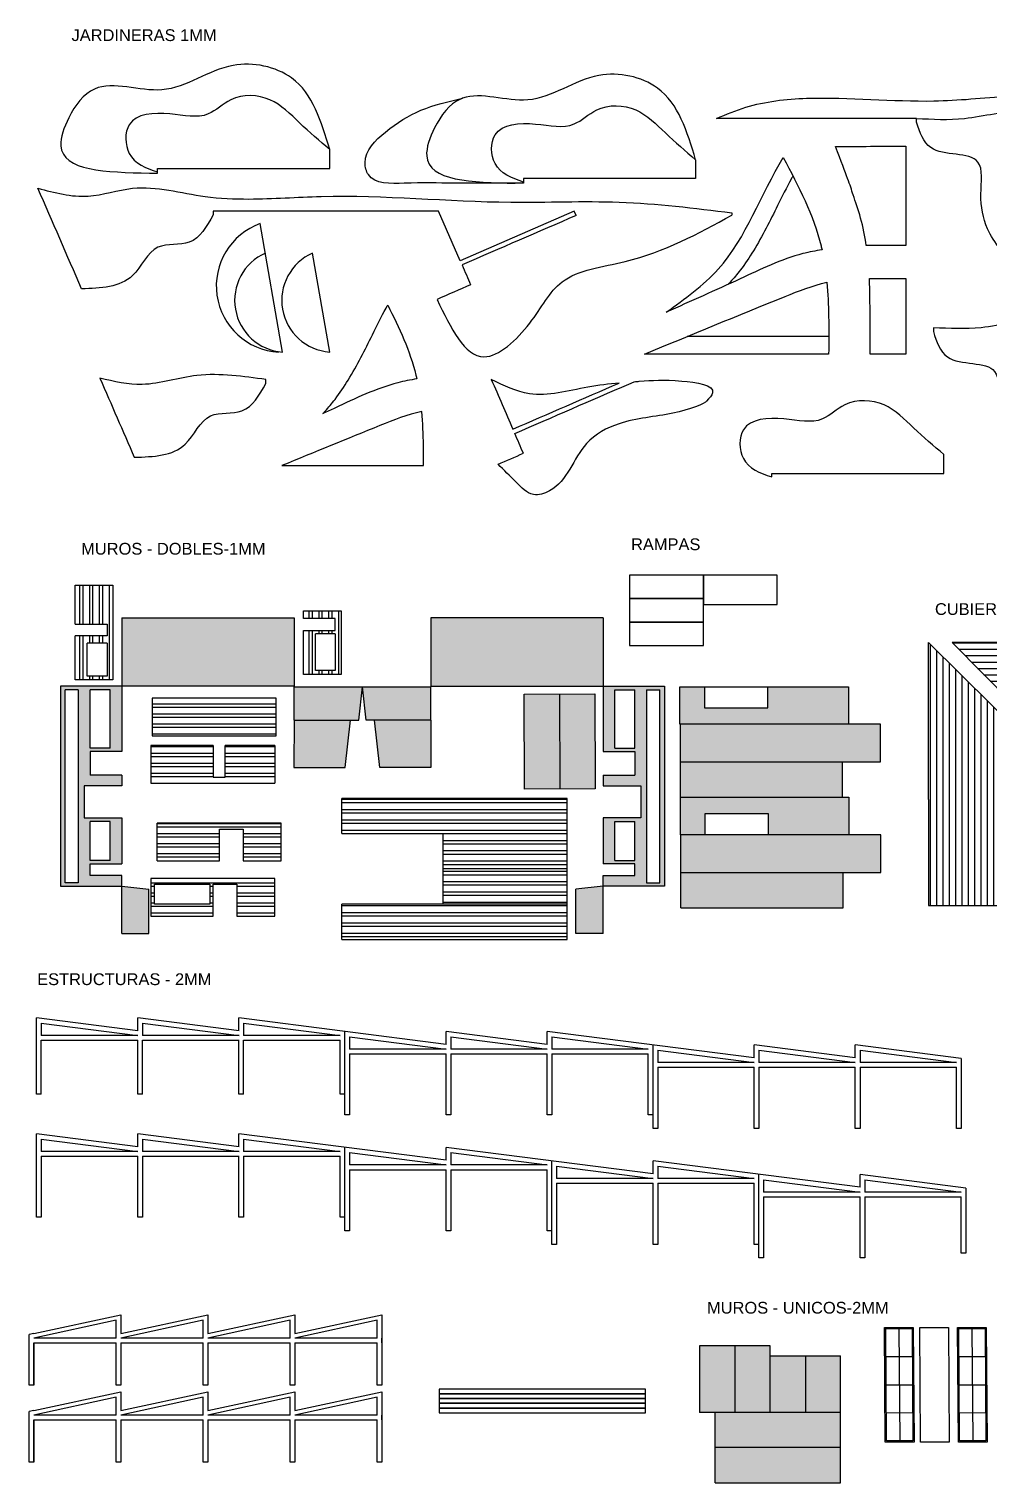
# Model space of a CAD drawing. Header units: metres. Extents: x -48 to 2360, y -1392 to 453.
# Drawn here: x 2187.6 to 2269.3, y -887.7 to -764 of the extents above; entities that cross this region are included whole.
import ezdxf

# ---------------------------------------------------------------- set-up
doc = ezdxf.new("R2010")
doc.units = ezdxf.units.M
doc.layers.get('0').update_dxf_attribs({"color": 200})
doc.layers.add('CORTE_LASER', color=151, linetype='Continuous')
doc.layers.add('TRAZO_LASER', color=91, linetype='Continuous')
doc.styles.add('TITULOS', font='helvc-ms.shx', dxfattribs={"height": 0.26})

msp = doc.modelspace()

# ---------------------------------------------------------------- hatches: boundary and pattern name
at = {"layer": 'TRAZO_LASER', "ltscale": 7, "transparency": 33554559}
h = msp.add_hatch(dxfattribs=at)
h.set_pattern_fill('ANSI32', color=256, scale=0.089, angle=45)
h.set_pattern_definition([(90, (3.09974, 38.1475), (-0.847725, 0), []), (90, (3.3823, 38.4301), (-0.847725, 0), [])])
h.paths.add_polyline_path([(2210.96, -818.93), (2214.16, -818.93), (2214.16, -813.52), (2210.96, -813.52), (2210.96, -814.18), (2213.66, -814.18), (2213.66, -815.18), (2210.96, -815.18)])
h.paths.add_polyline_path([(2211.96, -815.48), (2213.66, -815.48), (2213.66, -818.6), (2211.96, -818.6)], flags=16)
h.paths.add_polyline_path([(2191.55, -811.35), (2191.55, -814.65), (2194.25, -814.65), (2194.25, -815.65), (2191.55, -815.65), (2191.55, -819.4), (2194.75, -819.4), (2194.75, -811.35)])
h.paths.add_polyline_path([(2192.55, -816.28), (2194.25, -816.28), (2194.25, -819.07), (2192.55, -819.07)], flags=16)
h = msp.add_hatch(dxfattribs=at)
h.set_pattern_fill('GRAVEL', color=256, scale=0.046, angle=45)
h.set_pattern_definition([(273.0127875, (-0.64025, 1.77699), (0.8261835622, -14.0451205734), [0.15719186, -15.5620225]), (229.969741, (-0.63199, 1.620013), (9.0880191435, 10.7403863639), [0.26974617, -26.7048625]), (177.510447, (-0.80549, 1.41347), (17.3498548262, -0.8261835565), [0.1902015, -18.8299725]), (312.273689, (-0.921156, 0.88471), (-15.6974876978, 17.3498548275), [0.2456421, -24.3185612]), (337.8336542, (-0.75592, 0.70295), (-14.0451205736, 5.7832849415), [0.2408715, -23.84631156]), (42.273689, (-0.53285, 0.61207), (-17.3498548275, -15.6974876978), [0.2456421, -24.3185612]), (82.6942405, (-0.35109, 0.777305), (-2.4785506883, -19.0022219523), [0.3248491, -32.16003304]), (117.2553284, (-0.30978, 1.099517), (-12.392753445, 23.9593233321), [0.306691, -30.36241804]), (166.4295656, (-0.45023, 1.37216), (-17.3498548263, 4.1309178142), [0.246474, -24.400951]), (220.2363583, (-0.68982, 1.42999), (9.914202759, 8.26183563), [0.2813881, -13.788011]), (267.3974378, (-0.904632, 1.24823), (-0.8261835625, -19.0022219522), [0.36389584, -36.02571536]), (183.814075, (-0.09497, 1.69437), (-10.740386321, -0.8261835624), [0.1242021, -12.2960603]), (216.4692344, (-0.2189, 1.68611), (12.3927534455, 9.0880191967), [0.2362937, -23.39313394]), (270, (-0.4089, 1.54566), (0.82618356, -0.82618356), [0.1652363, -1.48713083]), (248.1985905, (-0.5659, 1.58697), (2.47855069, 5.783284942), [0.088983, -8.8092863]), (336.80141, (-0.59894, 1.50435), (-3.304734253, 1.652367126), [0.1258402, -6.1661864]), (75.963757, (-0.48328, 1.45478), (0.826183563, 4.130917816), [0.20438704, -6.60849715]), (206.565051, (-0.4337, 1.65306), (2.47855069, 0.826183563), [0.1477921, -3.54701313]), (61.3895403, (-1.07813, 1.02516), (5.783284942, 10.7403863208), [0.2070405, -20.49706027]), (115.346176, (-0.97899, 1.20692), (5.7832849416, -12.3927534473), [0.1736955, -17.1958192]), (338.1985905, (-0.59894, 1.8183), (-5.783284942, 2.47855069), [0.17796485, -8.72030445]), (28.6104597, (-0.43371, 1.7522), (-10.7403863204, -5.7832849427), [0.2070405, -20.49706027]), (24.443955, (-0.5659, 0.51293), (-5.783284942, -2.4785506894), [0.1996562, -9.7831578]), (339.7751406, (-0.38414, 0.595545), (-13.218937013, 4.9571013717), [0.1672892, -16.56165296]), (111.8014095, (0.2355, 1.00037), (-2.47855069, 5.783284942), [0.17796485, -8.72030445]), (62.3540246, (0.169406, 1.16561), (-7.4356520673, -14.0451205738), [0.19586006, -19.39009295]), (114.443955, (-0.16933, 0.59555), (2.478550689, -5.783284942), [0.0998281, -9.8829859]), (146.309932, (0.18593, 0.9508), (-4.130917816, 2.47855069), [0.0595767, -5.8981177]), (210.963757, (0.13636, 0.98385), (3.304734253, 1.652367126), [0.2408715, -4.5765651]), (231.009006, (-0.07019, 0.859924), (7.4356520678, 9.0880191949), [0.2232228, -22.09902784]), (348.690068, (-0.40892, 1.38042), (-2.47855069, 0.826183563), [0.168509, -4.0442171]), (38.1572266, (-0.243686, 1.34737), (15.697487699, 12.3927534479), [0.2941961, -29.12536417]), (105.945396, (-0.01235, 1.52913), (2.4785506893, -9.0880191946), [0.1202938, -11.90912047]), (135, (-0.0454, 1.6448), (-1.6523671, 0), [0.070104, -1.098296]), (165.256437, (-0.1115, 0.868186), (9.0880191943, -2.47855069), [0.1623188, -16.06961276]), (93.0127875, (-0.26847, 0.909495), (-0.826183562, 14.0451205734), [0.3143837, -15.4048306]), (45, (-0.285, 1.2234), (0, 1.6523671), [0.303784, -0.864616]), (10.3048465, (-0.07019, 1.43825), (14.045120572, 2.478550697), [0.1847404, -18.2892857]), (299.054604, (0.11157, 1.4713), (2.47855069, -4.130917816), [0.1701214, -8.335959]), (252.6459754, (0.19419, 1.322587), (-7.4356520699, -23.9593233305), [0.27698675, -27.42173363]), (220.4260787, (0.111573, 1.05821), (-11.5665698839, -9.9142027577), [0.29303355, -29.01028937])])
h.paths.add_polyline_path([(2210.15, -814.12), (2195.51, -814.12), (2195.51, -819.94), (2210.15, -819.94)])
h.paths.add_polyline_path([(2236.42, -814.12), (2221.79, -814.12), (2221.79, -819.94), (2236.42, -819.94)])
h.paths.add_polyline_path([(2221.79, -819.97), (2215.97, -819.97), (2216.28, -822.83), (2221.79, -822.83)])
h.paths.add_polyline_path([(2221.79, -822.83), (2217, -822.83), (2217.45, -826.83), (2221.79, -826.83)])
h.paths.add_polyline_path([(2215.97, -819.97), (2210.15, -819.97), (2210.15, -822.83), (2214.94, -822.83), (2215.65, -822.83)])
h.paths.add_polyline_path([(2214.94, -822.83), (2210.15, -822.83), (2210.14, -826.83), (2214.49, -826.83)])
h.paths.add_polyline_path([(2241.65, -819.94), (2236.42, -819.94), (2236.42, -825.49), (2239.12, -825.49), (2239.12, -827.49), (2236.42, -827.49), (2236.42, -828.39), (2239.62, -828.39), (2239.62, -831.13), (2236.42, -831.13), (2236.42, -835.04), (2239.12, -835.04), (2239.12, -836.04), (2236.42, -836.04), (2236.42, -836.94), (2241.65, -836.94)])
h.paths.add_polyline_path([(2240.12, -820.24), (2241.25, -820.24), (2241.25, -836.64), (2240.12, -836.64), (2240.12, -828.39)], flags=16)
h.paths.add_polyline_path([(2239.12, -825.19), (2237.42, -825.19), (2237.42, -820.24), (2239.12, -820.24)], flags=16)
h.paths.add_polyline_path([(2239.12, -831.43), (2239.12, -834.74), (2237.42, -834.74), (2237.42, -831.43)], flags=16)
h.paths.add_polyline_path([(2236.42, -836.94), (2234.12, -837.2), (2234.12, -840.95), (2236.42, -840.95)])
h.paths.add_polyline_path([(2195.51, -827.49), (2192.81, -827.49), (2192.81, -825.49), (2195.51, -825.49), (2195.51, -819.94), (2190.29, -819.94), (2190.29, -836.94), (2195.51, -836.94), (2195.51, -836.04), (2192.81, -836.04), (2192.81, -835.04), (2195.51, -835.04), (2195.51, -831.13), (2192.31, -831.13), (2192.31, -828.39), (2195.51, -828.39)])
h.paths.add_polyline_path([(2191.81, -828.39), (2191.81, -836.64), (2190.69, -836.64), (2190.69, -820.24), (2191.81, -820.24)], flags=16)
h.paths.add_polyline_path([(2192.81, -825.19), (2192.81, -820.24), (2194.51, -820.24), (2194.51, -825.19)], flags=16)
h.paths.add_polyline_path([(2192.81, -831.43), (2194.51, -831.43), (2194.51, -834.74), (2192.81, -834.74)], flags=16)
h.paths.add_polyline_path([(2197.81, -837.2), (2195.51, -836.94), (2195.51, -840.95), (2197.81, -840.95)])
h = msp.add_hatch(dxfattribs=at)
h.set_pattern_fill('ANSI31', color=256, scale=0.17, angle=45)
h.set_pattern_definition([(90, (0, 17.1205), (-0.53975, 0), [])])
h.paths.add_polyline_path([(2264.09, -829.57), (2264.09, -838.57), (2277.57, -838.57), (2277.57, -829.57), (2264.09, -816.21)])
h = msp.add_hatch(dxfattribs=at)
h.set_pattern_fill('ANSI31', color=256, scale=0.17, angle=135)
h.set_pattern_definition([(180, (0, 17.1205), (-6e-17, -0.53975), [])])
h.paths.add_polyline_path([(2279.39, -829.65), (2287.39, -829.65), (2287.39, -816.21), (2279.39, -816.21), (2266.09, -816.21)])
h = msp.add_hatch(dxfattribs=at)
h.set_pattern_fill('ANSI32', color=256, scale=0.089, angle=135)
h.set_pattern_definition([(180, (6.0685, 25.1526), (-1e-16, -0.847725), []), (180, (5.78594, 25.4352), (-1e-16, -0.847725), [])])
h.paths.add_polyline_path([(2208.63, -824.15), (2208.63, -820.95), (2198.08, -820.95), (2198.08, -824.15)])
h.paths.add_polyline_path([(2198.51, -831.58), (2198.51, -834.78), (2203.81, -834.78), (2203.81, -832.08), (2205.81, -832.08), (2205.81, -834.78), (2209.06, -834.78), (2209.06, -833.45), (2209.06, -831.58)])
h = msp.add_hatch(dxfattribs=at)
h.set_pattern_fill('GRAVEL', color=256, scale=0.056)
h.paths.add_polyline_path([(2257.29, -819.97), (2250.42, -819.97), (2250.42, -821.77), (2245.06, -821.77), (2245.06, -819.97), (2242.96, -819.97), (2242.96, -823.17), (2257.29, -823.17)])
h.paths.add_polyline_path([(2260, -823.17), (2243, -823.17), (2243, -826.37), (2260, -826.37)])
h.paths.add_polyline_path([(2256.79, -826.37), (2243, -826.37), (2243, -829.37), (2256.79, -829.37)])
h.paths.add_polyline_path([(2257.33, -829.37), (2243, -829.37), (2243, -832.57), (2245.1, -832.57), (2245.1, -830.77), (2250.46, -830.77), (2250.46, -832.57), (2257.33, -832.57)])
h.paths.add_polyline_path([(2260.04, -832.57), (2243.04, -832.57), (2243.04, -835.77), (2260.04, -835.77)])
h.paths.add_polyline_path([(2256.83, -835.77), (2243.04, -835.77), (2243.04, -838.77), (2256.83, -838.77)])
h.paths.add_polyline_path([(2235.72, -820.57), (2232.72, -820.58), (2232.75, -828.68), (2235.75, -828.66)])
h.paths.add_polyline_path([(2232.72, -820.58), (2229.72, -820.6), (2229.75, -828.69), (2232.75, -828.68)])
h = msp.add_hatch(dxfattribs=at)
h.set_pattern_fill('ANSI32', color=256, scale=0.089, angle=135)
h.set_pattern_definition([(180, (-12.9358, 22.6547), (-1e-16, -0.847725), []), (180, (-13.2183, 22.93726), (-1e-16, -0.847725), [])])
h.paths.add_polyline_path([(2208.53, -828.18), (2208.53, -824.98), (2204.28, -824.98), (2204.28, -827.68), (2203.28, -827.68), (2203.28, -824.98), (2197.98, -824.98), (2197.98, -828.18)])
h.paths.add_polyline_path([(2197.98, -836.28), (2197.98, -839.48), (2203.28, -839.48), (2203.28, -836.78), (2205.28, -836.78), (2205.28, -839.48), (2208.53, -839.48), (2208.53, -836.28)])
h.paths.add_polyline_path([(2202.98, -838.48), (2198.28, -838.48), (2198.28, -836.78), (2202.98, -836.78)], flags=16)
h = msp.add_hatch(dxfattribs=at)
h.set_pattern_fill('ANSI32', color=256, scale=0.092, angle=135)
h.set_pattern_definition([(180, (-24.1462, -13.9918), (-1e-16, -0.8763), []), (180, (-24.4383, -13.6997), (-1e-16, -0.8763), [])])
h.paths.add_polyline_path([(2233.37, -829.47), (2214.2, -829.47), (2214.2, -832.47), (2233.37, -832.47)])
h.paths.add_polyline_path([(2233.37, -832.47), (2222.8, -832.47), (2222.8, -835.47), (2233.37, -835.47)])
h.paths.add_polyline_path([(2233.37, -835.47), (2222.8, -835.47), (2222.8, -838.47), (2233.37, -838.47)])
h.paths.add_polyline_path([(2233.37, -838.47), (2222.8, -838.47), (2214.2, -838.47), (2214.2, -841.47), (2233.37, -841.47)])
h = msp.add_hatch(dxfattribs=at)
h.set_pattern_fill('GRAVEL', color=256, scale=0.046, angle=45)
h.set_pattern_definition([(273.0127875, (49.23351, -60.100556), (0.826183562, -14.0451205734), [0.15719186, -15.5620225]), (229.969741, (49.241773, -60.25753), (9.0880191435, 10.7403863639), [0.26974617, -26.7048625]), (177.510447, (49.068275, -60.464076), (17.3498548262, -0.8261835565), [0.1902015, -18.8299725]), (312.273689, (48.95261, -60.992834), (-15.6974876978, 17.3498548275), [0.2456421, -24.3185612]), (337.8336542, (49.117846, -61.174594), (-14.0451205736, 5.7832849415), [0.2408715, -23.84631156]), (42.273689, (49.340915, -61.265474), (-17.3498548275, -15.6974876978), [0.2456421, -24.3185612]), (82.6942405, (49.522676, -61.100238), (-2.4785506883, -19.0022219523), [0.3248491, -32.16003304]), (117.2553284, (49.563985, -60.778026), (-12.392753445, 23.9593233321), [0.306691, -30.36241804]), (166.4295656, (49.423534, -60.505386), (-17.3498548263, 4.1309178142), [0.246474, -24.400951]), (220.2363583, (49.18394, -60.44755), (9.914202759, 8.26183563), [0.2813881, -13.788011]), (267.3974378, (48.969133, -60.629313), (-0.8261835625, -19.0022219522), [0.36389584, -36.02571536]), (183.814075, (49.77879, -60.18317), (-10.740386321, -0.8261835624), [0.1242021, -12.2960603]), (216.4692344, (49.654865, -60.191436), (12.3927534455, 9.0880191967), [0.2362937, -23.39313394]), (270, (49.46484, -60.3319), (0.82618356, -0.82618356), [0.1652363, -1.48713083]), (248.1985905, (49.30787, -60.29058), (2.47855069, 5.783284942), [0.088983, -8.8092863]), (336.80141, (49.27482, -60.3732), (-3.304734253, 1.652367126), [0.1258402, -6.1661864]), (75.963757, (49.39049, -60.42277), (0.826183563, 4.130917816), [0.20438704, -6.60849715]), (206.565051, (49.44006, -60.2245), (2.47855069, 0.826183563), [0.1477921, -3.54701313]), (61.3895403, (48.795634, -60.85238), (5.783284942, 10.7403863208), [0.2070405, -20.49706027]), (115.346176, (48.894776, -60.67062), (5.7832849416, -12.3927534473), [0.1736955, -17.1958192]), (338.1985905, (49.27482, -60.05925), (-5.783284942, 2.47855069), [0.17796485, -8.72030445]), (28.6104597, (49.44006, -60.12534), (-10.7403863204, -5.7832849427), [0.2070405, -20.49706027]), (24.443955, (49.30787, -61.36462), (-5.783284942, -2.4785506894), [0.1996562, -9.7831578]), (339.7751406, (49.48963, -61.282), (-13.218937013, 4.9571013717), [0.1672892, -16.56165296]), (111.8014095, (50.10927, -60.87717), (-2.47855069, 5.783284942), [0.17796485, -8.72030445]), (62.3540246, (50.04317, -60.71193), (-7.4356520673, -14.0451205738), [0.19586006, -19.39009295]), (114.443955, (49.70444, -61.282), (2.478550689, -5.783284942), [0.0998281, -9.8829859]), (146.309932, (50.0597, -60.92674), (-4.130917816, 2.47855069), [0.0595767, -5.8981177]), (210.963757, (50.01012, -60.8937), (3.304734253, 1.652367126), [0.2408715, -4.5765651]), (231.009006, (49.80358, -61.01762), (7.4356520678, 9.0880191949), [0.2232228, -22.09902784]), (348.690068, (49.46484, -60.49712), (-2.47855069, 0.826183563), [0.168509, -4.0442171]), (38.1572266, (49.63008, -60.53017), (15.697487699, 12.3927534479), [0.2941961, -29.12536417]), (105.945396, (49.86141, -60.34841), (2.478550689, -9.0880191946), [0.1202938, -11.90912047]), (135, (49.8284, -60.2327), (-1.6523671, 0), [0.070104, -1.098296]), (165.256437, (49.76227, -61.00936), (9.0880191943, -2.47855069), [0.1623188, -16.06961276]), (93.0127875, (49.60529, -60.96805), (-0.826183562, 14.0451205734), [0.3143837, -15.4048306]), (45, (49.5888, -60.6541), (0, 1.6523671), [0.303784, -0.864616]), (10.3048465, (49.80358, -60.43929), (14.045120572, 2.478550697), [0.1847404, -18.2892857]), (299.054604, (49.98534, -60.40624), (2.47855069, -4.130917816), [0.1701214, -8.335959]), (252.6459754, (50.067957, -60.554957), (-7.4356520699, -23.9593233305), [0.27698675, -27.42173363]), (220.4260787, (49.98534, -60.819335), (-11.5665698839, -9.9142027577), [0.29303355, -29.01028937])])
h.paths.add_polyline_path([(2247.62, -876.02), (2244.62, -876.02), (2244.62, -881.69), (2247.62, -881.69)])
h.paths.add_polyline_path([(2250.62, -876.02), (2247.62, -876.02), (2247.62, -881.69), (2250.62, -881.69)])
h.paths.add_polyline_path([(2253.62, -876.87), (2250.62, -876.87), (2250.62, -881.69), (2253.62, -881.69)])
h.paths.add_polyline_path([(2256.62, -876.87), (2253.62, -876.87), (2253.62, -881.69), (2256.62, -881.69)])
h.paths.add_polyline_path([(2256.62, -881.69), (2245.96, -881.69), (2245.96, -884.69), (2256.62, -884.69)])
h.paths.add_polyline_path([(2256.62, -884.69), (2245.96, -884.69), (2245.96, -887.69), (2256.62, -887.69)])

# ---------------------------------------------------------------- linework, layer by layer
at = {"layer": 'CORTE_LASER', "ltscale": 7, "transparency": 33554687}
for p, q in [((2209.18, -791.51), (2207.28, -780.58)), ((2195.51, -814.12), (2195.51, -825.49)), ((2236.42, -814.12), (2236.42, -825.49)), ((2191.81, -820.24), (2191.81, -836.64)), ((2229.72, -820.6), (2235.72, -820.57)), ((2240.12, -820.24), (2240.12, -836.64)), ((2260, -823.17), (2242.96, -823.17)), ((2243, -832.57), (2243, -823.17)), ((2222.8, -832.47), (2222.8, -838.47)), ((2260.04, -832.57), (2243, -832.57)), ((2198.28, -838.48), (2198.28, -836.78)), ((2198.28, -836.78), (2202.98, -836.78)), ((2202.98, -836.78), (2202.98, -838.48)), ((2202.98, -838.48), (2198.28, -838.48)), ((2223.07, -850.39), (2205.46, -848.14)), ((2249.27, -851.54), (2231.67, -849.29)), ((2266.87, -851.59), (2257.87, -850.44)), ((2223.07, -860.25), (2205.46, -858)), ((2240.67, -861.4), (2223.07, -859.15)), ((2258.27, -862.55), (2240.67, -860.3)), ((2267.27, -862.61), (2258.27, -861.45)), ((2256.62, -881.69), (2244.62, -881.69))]:
    msp.add_line(p, q, dxfattribs=at)
for points in [[(2234.13, -779.9), (2233.97, -779.53), (2224.27, -783.74), (2222.44, -779.52), (2209.36, -779.52)], [(2247.38, -779.67), (2247.38, -779.87)], [(2238.61, -794.23), (2239.06, -794.03)], [(2238.67, -812.48), (2244.95, -812.48), (2244.95, -810.48), (2238.67, -810.48), (2238.67, -812.48)], [(2244.95, -812.98), (2251.23, -812.98), (2251.23, -810.48), (2244.95, -810.48), (2244.95, -812.98)], [(2191.55, -811.35), (2194.75, -811.35), (2194.75, -819.4), (2191.55, -819.4), (2191.55, -815.65)], [(2191.55, -814.65), (2191.55, -811.35)], [(2210.96, -813.52), (2214.16, -813.52), (2214.16, -818.93)], [(2214.16, -818.93), (2210.96, -818.93), (2210.96, -815.18), (2213.66, -815.18), (2213.66, -814.18), (2210.96, -814.18), (2210.96, -813.52)], [(2238.67, -814.48), (2244.95, -814.48), (2244.95, -812.48), (2238.67, -812.48), (2238.67, -814.48)], [(2191.55, -814.65), (2194.25, -814.65), (2194.25, -815.65), (2191.55, -815.65)], [(2195.51, -814.12), (2210.15, -814.12), (2210.15, -819.94)], [(2236.42, -814.12), (2221.79, -814.12), (2221.79, -819.94), (2241.65, -819.94)], [(2238.67, -816.48), (2244.95, -816.48), (2244.95, -814.48), (2238.67, -814.48), (2238.67, -816.48)], [(2213.66, -818.6), (2211.96, -818.6), (2211.96, -815.48)], [(2213.66, -815.48), (2211.96, -815.48)], [(2213.66, -815.48), (2213.66, -818.6)], [(2194.25, -819.07), (2192.55, -819.07), (2192.55, -816.28)], [(2194.25, -816.28), (2192.55, -816.28)], [(2194.25, -816.28), (2194.25, -819.07)], [(2264.09, -829.57), (2264.09, -816.21), (2277.57, -829.57)], [(2279.39, -816.21), (2266.09, -816.21), (2279.39, -829.65), (2287.39, -829.65)], [(2210.15, -819.94), (2190.29, -819.94), (2190.29, -836.94), (2195.51, -836.94)], [(2191.81, -820.24), (2190.69, -820.24)], [(2190.69, -836.64), (2190.69, -820.24)], [(2192.81, -825.19), (2192.81, -820.24)], [(2194.51, -820.24), (2192.81, -820.24)], [(2194.51, -825.19), (2194.51, -820.24)], [(2208.63, -824.15), (2208.63, -820.95), (2198.08, -820.95), (2198.08, -824.15), (2208.63, -824.15)], [(2210.15, -819.97), (2221.79, -819.97)], [(2210.15, -822.83), (2215.65, -822.83), (2215.97, -819.97)], [(2210.15, -822.83), (2210.15, -819.97)], [(2221.79, -822.83), (2216.28, -822.83), (2215.97, -819.97)], [(2221.79, -822.83), (2221.79, -819.97)], [(2235.75, -828.66), (2229.75, -828.69), (2229.72, -820.6)], [(2232.72, -820.58), (2232.75, -828.68)], [(2235.72, -820.57), (2235.75, -828.66)], [(2241.65, -819.94), (2241.65, -836.94), (2236.42, -836.94)], [(2237.42, -820.24), (2239.12, -820.24)], [(2237.42, -825.19), (2237.42, -820.24)], [(2239.12, -825.19), (2239.12, -820.24)], [(2240.12, -820.24), (2241.25, -820.24)], [(2241.25, -836.64), (2241.25, -820.24)], [(2242.96, -823.17), (2242.96, -819.97), (2257.29, -819.97), (2257.29, -823.17)], [(2245.06, -819.97), (2245.06, -821.77), (2250.42, -821.77), (2250.42, -819.97)], [(2210.14, -826.83), (2214.49, -826.83), (2214.94, -822.83)], [(2210.15, -822.83), (2210.14, -826.83)], [(2221.79, -826.83), (2217.45, -826.83), (2217, -822.83)], [(2221.79, -822.83), (2221.79, -826.83)], [(2243, -826.37), (2260, -826.37), (2260, -823.17)], [(2194.51, -825.19), (2192.81, -825.19)], [(2195.51, -825.49), (2192.81, -825.49), (2192.81, -827.49)], [(2203.28, -824.98), (2197.98, -824.98), (2197.98, -828.18), (2208.53, -828.18)], [(2203.28, -824.98), (2203.28, -827.68), (2204.28, -827.68), (2204.28, -824.98)], [(2208.53, -824.98), (2204.28, -824.98)], [(2208.53, -824.98), (2208.53, -828.18)], [(2236.42, -825.49), (2239.12, -825.49), (2239.12, -827.49)], [(2237.42, -825.19), (2239.12, -825.19)], [(2256.79, -829.37), (2256.79, -826.37)], [(2195.51, -828.39), (2192.31, -828.39), (2192.31, -831.13), (2195.51, -831.13)], [(2195.51, -827.49), (2192.81, -827.49)], [(2195.51, -827.49), (2195.51, -828.39)], [(2236.42, -827.49), (2236.42, -828.39)], [(2236.42, -827.49), (2239.12, -827.49)], [(2236.42, -828.39), (2239.62, -828.39), (2239.62, -831.13), (2236.42, -831.13)], [(2214.2, -832.47), (2214.2, -829.47)], [(2233.37, -829.47), (2214.2, -829.47)], [(2214.2, -841.47), (2233.37, -841.47), (2233.37, -829.47)], [(2243, -829.37), (2257.33, -829.37), (2257.33, -832.57)], [(2264.09, -829.57), (2264.09, -838.57)], [(2245.1, -832.57), (2245.1, -830.77), (2250.46, -830.77), (2250.46, -832.57)], [(2192.81, -834.74), (2192.81, -831.43)], [(2194.51, -831.43), (2192.81, -831.43)], [(2194.51, -834.74), (2194.51, -831.43)], [(2195.51, -831.13), (2195.51, -835.04)], [(2198.51, -834.78), (2198.51, -831.58)], [(2209.06, -831.58), (2198.51, -831.58)], [(2203.81, -834.78), (2203.81, -832.08), (2205.81, -832.08), (2205.81, -834.78)], [(2209.06, -834.78), (2209.06, -833.45), (2209.06, -831.58)], [(2236.42, -831.13), (2236.42, -835.04)], [(2237.42, -831.43), (2239.12, -831.43)], [(2237.42, -834.74), (2237.42, -831.43)], [(2239.12, -834.74), (2239.12, -831.43)], [(2214.2, -832.47), (2233.37, -832.47)], [(2243.04, -835.77), (2260.04, -835.77), (2260.04, -832.57)], [(2243.04, -838.77), (2243.04, -832.57)], [(2194.51, -834.74), (2192.81, -834.74)], [(2195.51, -836.04), (2192.81, -836.04), (2192.81, -835.04), (2195.51, -835.04)], [(2198.51, -834.78), (2203.81, -834.78)], [(2205.81, -834.78), (2209.06, -834.78)], [(2233.37, -835.47), (2222.8, -835.47)], [(2236.42, -836.04), (2239.12, -836.04), (2239.12, -835.04), (2236.42, -835.04)], [(2237.42, -834.74), (2239.12, -834.74)], [(2243.04, -838.77), (2256.83, -838.77), (2256.83, -835.77)], [(2191.81, -836.64), (2190.69, -836.64)], [(2195.51, -840.95), (2195.51, -836.04)], [(2195.51, -836.94), (2197.81, -837.2)], [(2205.28, -839.48), (2208.53, -839.48), (2208.53, -836.28), (2197.98, -836.28), (2197.98, -839.48)], [(2203.28, -839.48), (2203.28, -836.78), (2205.28, -836.78), (2205.28, -839.48)], [(2236.42, -836.94), (2234.12, -837.2)], [(2236.42, -840.95), (2236.42, -836.04)], [(2240.12, -836.64), (2241.25, -836.64)], [(2197.81, -840.95), (2197.81, -837.2)], [(2234.12, -840.95), (2234.12, -837.2)], [(2197.98, -839.48), (2203.28, -839.48)], [(2233.37, -838.47), (2214.2, -838.47)], [(2214.2, -841.47), (2214.2, -838.47)], [(2264.09, -838.57), (2277.57, -838.57)], [(2195.51, -840.95), (2197.81, -840.95)], [(2236.42, -840.95), (2234.12, -840.95)], [(2188.26, -854.64), (2188.26, -848.14)], [(2196.86, -849.24), (2188.26, -848.14)], [(2205.47, -849.24), (2196.86, -848.14)], [(2196.86, -849.24), (2196.86, -848.14)], [(2205.46, -849.24), (2205.46, -848.14)], [(2188.66, -848.59), (2188.66, -849.64)], [(2188.66, -848.59), (2196.86, -849.64)], [(2197.26, -848.59), (2205.47, -849.64)], [(2197.26, -848.59), (2197.26, -849.64)], [(2205.86, -848.59), (2214.06, -849.64)], [(2205.86, -848.59), (2205.86, -849.64)], [(2214.86, -851.19), (2214.86, -856.39), (2214.46, -856.39), (2214.46, -849.29)], [(2231.67, -850.39), (2223.07, -849.29)], [(2223.07, -850.39), (2223.07, -849.29)], [(2231.67, -850.39), (2231.67, -849.29)], [(2196.86, -849.64), (2188.66, -849.64)], [(2188.66, -854.64), (2188.66, -850.04), (2196.86, -850.04)], [(2196.86, -854.64), (2196.86, -850.04)], [(2205.47, -849.64), (2197.26, -849.64)], [(2197.26, -854.64), (2197.26, -850.04), (2205.47, -850.04)], [(2205.46, -849.64), (2205.46, -849.64)], [(2205.46, -854.64), (2205.46, -850.04)], [(2214.06, -849.64), (2205.86, -849.64)], [(2205.86, -854.64), (2205.86, -850.04), (2214.06, -850.04)], [(2214.06, -849.64), (2214.06, -849.64)], [(2214.06, -854.64), (2214.06, -850.04)], [(2214.86, -849.74), (2223.07, -850.79)], [(2214.86, -849.74), (2214.86, -850.79)], [(2223.47, -849.74), (2231.67, -850.79)], [(2223.47, -849.74), (2223.47, -850.79)], [(2232.07, -849.74), (2240.27, -850.79)], [(2232.07, -849.74), (2232.07, -850.79)], [(2241.07, -852.34), (2241.07, -857.54), (2240.67, -857.54), (2240.67, -850.44)], [(2257.87, -851.54), (2249.27, -850.44)], [(2249.27, -851.54), (2249.27, -850.44)], [(2257.87, -851.54), (2257.87, -850.44)], [(2223.07, -850.79), (2214.86, -850.79)], [(2214.86, -851.19), (2223.07, -851.19)], [(2223.47, -851.19), (2223.47, -856.39), (2223.07, -856.39), (2223.07, -851.19)], [(2231.67, -850.79), (2223.47, -850.79)], [(2223.47, -851.19), (2231.67, -851.19)], [(2231.67, -850.79), (2231.67, -850.79)], [(2232.07, -851.19), (2232.07, -856.39), (2231.67, -856.39), (2231.67, -851.19)], [(2240.27, -850.79), (2232.07, -850.79)], [(2232.07, -851.19), (2240.27, -851.19)], [(2240.27, -850.79), (2240.27, -850.79)], [(2240.67, -856.39), (2240.27, -856.39), (2240.27, -851.19)], [(2241.07, -850.89), (2249.27, -851.94)], [(2241.07, -850.89), (2241.07, -851.94)], [(2249.67, -850.89), (2257.87, -851.94)], [(2249.67, -850.89), (2249.67, -851.94)], [(2258.27, -850.89), (2266.47, -851.94)], [(2258.27, -850.89), (2258.27, -851.94)], [(2266.87, -851.59), (2266.87, -857.54), (2266.47, -857.54), (2266.47, -852.34)], [(2249.27, -851.94), (2241.07, -851.94)], [(2241.07, -852.34), (2249.27, -852.34)], [(2249.67, -852.34), (2249.67, -857.54), (2249.27, -857.54), (2249.27, -852.34)], [(2257.87, -851.94), (2249.67, -851.94)], [(2249.67, -852.34), (2257.87, -852.34)], [(2257.87, -851.94), (2257.87, -851.94)], [(2258.27, -852.34), (2258.27, -857.54), (2257.87, -857.54), (2257.87, -852.34)], [(2266.47, -851.94), (2258.27, -851.94)], [(2258.27, -852.34), (2266.47, -852.34)], [(2266.47, -851.94), (2266.47, -851.94)], [(2188.66, -854.64), (2188.26, -854.64)], [(2197.26, -854.64), (2196.86, -854.64)], [(2205.86, -854.64), (2205.46, -854.64)], [(2214.46, -854.64), (2214.06, -854.64)], [(2196.86, -859.1), (2188.26, -858)], [(2188.66, -859.9), (2188.66, -865.1), (2188.26, -865.1), (2188.26, -858)], [(2205.47, -859.1), (2196.86, -858)], [(2196.86, -859.1), (2196.86, -858)], [(2205.46, -859.1), (2205.46, -858)], [(2188.66, -858.45), (2188.66, -859.5)], [(2188.66, -858.45), (2196.86, -859.5)], [(2197.26, -858.45), (2197.26, -859.5)], [(2197.26, -858.45), (2205.47, -859.5)], [(2205.86, -858.45), (2214.06, -859.5)], [(2205.86, -858.45), (2205.86, -859.5)], [(2214.86, -861.05), (2214.86, -866.25), (2214.46, -866.25), (2214.46, -859.15)], [(2223.07, -860.25), (2223.07, -859.15)], [(2196.86, -859.5), (2188.66, -859.5)], [(2188.66, -859.9), (2196.86, -859.9)], [(2197.26, -859.9), (2197.26, -865.1), (2196.86, -865.1), (2196.86, -859.9)], [(2205.47, -859.5), (2197.26, -859.5)], [(2197.26, -859.9), (2205.47, -859.9)], [(2205.46, -859.5), (2205.46, -859.5)], [(2205.86, -859.9), (2205.86, -865.1), (2205.46, -865.1), (2205.46, -859.9)], [(2214.06, -859.5), (2205.86, -859.5)], [(2205.86, -859.9), (2214.06, -859.9)], [(2214.06, -859.5), (2214.06, -859.5)], [(2214.46, -865.1), (2214.06, -865.1), (2214.06, -859.9)], [(2214.86, -859.6), (2223.07, -860.65)], [(2214.86, -859.6), (2214.86, -860.65)], [(2223.47, -859.6), (2231.67, -860.65)], [(2223.47, -859.6), (2223.47, -860.65)], [(2232.47, -862.2), (2232.47, -867.4), (2232.07, -867.4), (2232.07, -860.3)], [(2240.67, -861.4), (2240.67, -860.3)], [(2223.07, -860.65), (2214.86, -860.65)], [(2214.86, -861.05), (2223.07, -861.05)], [(2223.47, -861.05), (2223.47, -866.25), (2223.07, -866.25), (2223.07, -861.05)], [(2231.67, -860.65), (2223.47, -860.65)], [(2223.47, -861.05), (2231.67, -861.05)], [(2231.67, -860.65), (2231.67, -860.65)], [(2232.07, -866.25), (2231.67, -866.25), (2231.67, -861.05)], [(2232.47, -860.75), (2240.67, -861.8)], [(2232.47, -860.75), (2232.47, -861.8)], [(2240.67, -861.8), (2232.47, -861.8)], [(2241.07, -860.75), (2249.27, -861.8)], [(2241.07, -860.75), (2241.07, -861.8)], [(2249.27, -861.8), (2241.07, -861.8)], [(2249.27, -861.8), (2249.27, -861.8)], [(2250.07, -863.35), (2250.07, -868.55), (2249.67, -868.55), (2249.67, -861.45)], [(2258.27, -862.55), (2258.27, -861.45)], [(2232.47, -862.2), (2240.67, -862.2)], [(2241.07, -862.2), (2241.07, -867.4), (2240.67, -867.4), (2240.67, -862.2)], [(2241.07, -862.2), (2249.27, -862.2)], [(2249.67, -867.4), (2249.27, -867.4), (2249.27, -862.2)], [(2250.07, -861.91), (2258.27, -862.95)], [(2250.07, -861.91), (2250.07, -862.95)], [(2258.27, -862.95), (2250.07, -862.95)], [(2258.67, -861.91), (2266.87, -862.95)], [(2258.67, -861.91), (2258.67, -862.95)], [(2266.87, -862.95), (2258.67, -862.95)], [(2267.27, -862.61), (2267.27, -868.15), (2266.87, -868.15), (2266.87, -863.35)], [(2266.87, -862.95), (2266.87, -862.95)], [(2250.07, -863.35), (2258.27, -863.35)], [(2258.67, -863.35), (2258.67, -868.55), (2258.27, -868.55), (2258.27, -863.35)], [(2258.67, -863.35), (2266.87, -863.35)], [(2188.02, -874.98), (2195.42, -873.38)], [(2195.02, -873.86), (2188.02, -875.38)], [(2195.02, -875.38), (2195.02, -873.86)], [(2195.42, -873.38), (2195.42, -874.98)], [(2195.42, -874.98), (2202.82, -873.38)], [(2202.42, -873.86), (2195.42, -875.38)], [(2202.42, -875.38), (2202.42, -873.86)], [(2202.82, -873.38), (2202.82, -874.98)], [(2202.82, -874.98), (2210.22, -873.38)], [(2209.82, -873.86), (2202.82, -875.38)], [(2209.82, -875.38), (2209.82, -873.86)], [(2210.22, -873.38), (2210.22, -874.98)], [(2210.22, -874.98), (2217.62, -873.38)], [(2217.22, -873.86), (2210.22, -875.38)], [(2217.62, -873.38), (2217.62, -879.38), (2217.22, -879.38)], [(2217.22, -875.38), (2217.22, -873.86)], [(2188.02, -874.98), (2187.62, -875.06)], [(2187.62, -879.38), (2187.62, -875.06)], [(2195.02, -875.38), (2188.02, -875.38)], [(2202.42, -875.38), (2195.42, -875.38)], [(2209.82, -875.38), (2202.82, -875.38)], [(2217.22, -875.38), (2210.22, -875.38)], [(2217.62, -875.78), (2217.62, -875.38)], [(2260.36, -874.47), (2262.8, -874.47), (2262.86, -884.21), (2260.42, -884.21), (2260.35, -874.47)], [(2263.35, -874.47), (2265.79, -874.47), (2265.86, -884.21), (2263.42, -884.21), (2263.35, -874.47)], [(2266.56, -874.47), (2269, -874.47), (2269.07, -884.21), (2266.63, -884.21), (2266.56, -874.47)], [(2188.02, -875.78), (2188.02, -879.38), (2187.62, -879.38)], [(2188.02, -879.38), (2188.02, -875.78), (2195.02, -875.78)], [(2195.02, -879.38), (2195.02, -875.78)], [(2195.42, -875.78), (2195.42, -879.38), (2195.02, -879.38)], [(2195.42, -875.78), (2202.42, -875.78)], [(2202.42, -879.38), (2202.42, -875.78)], [(2202.82, -875.78), (2202.82, -879.38), (2202.42, -879.38)], [(2202.82, -875.78), (2209.82, -875.78)], [(2209.82, -879.38), (2209.82, -875.78)], [(2210.22, -875.78), (2210.22, -879.38), (2209.82, -879.38)], [(2210.22, -875.78), (2217.22, -875.78)], [(2217.22, -879.38), (2217.22, -875.78)], [(2250.62, -876.02), (2244.62, -876.02), (2244.62, -881.69)], [(2247.62, -876.02), (2247.62, -881.69)], [(2250.62, -881.69), (2250.62, -876.02)], [(2245.96, -887.69), (2256.62, -887.69), (2256.62, -876.87)], [(2250.62, -876.87), (2256.62, -876.87)], [(2253.62, -876.87), (2253.62, -881.69)], [(2188.02, -881.53), (2195.42, -879.93)], [(2195.42, -879.93), (2195.42, -881.53)], [(2195.42, -881.53), (2202.82, -879.93)], [(2202.82, -881.53), (2210.22, -879.93)], [(2202.82, -879.93), (2202.82, -881.53)], [(2210.22, -881.53), (2217.62, -879.93)], [(2210.22, -879.93), (2210.22, -881.53)], [(2217.62, -879.93), (2217.62, -885.93), (2217.22, -885.93)], [(2222.48, -880.12), (2240.03, -880.12), (2240.03, -879.72), (2222.48, -879.72), (2222.48, -880.12)], [(2222.48, -880.52), (2240.03, -880.52), (2240.03, -880.12), (2222.48, -880.12), (2222.48, -880.52)], [(2188.02, -881.53), (2187.62, -881.61)], [(2195.02, -880.41), (2188.02, -881.93)], [(2195.02, -881.93), (2195.02, -880.41)], [(2202.42, -880.41), (2195.42, -881.93)], [(2202.42, -881.93), (2202.42, -880.41)], [(2209.82, -880.41), (2202.82, -881.93)], [(2209.82, -881.93), (2209.82, -880.41)], [(2217.22, -880.41), (2210.22, -881.93)], [(2217.22, -881.93), (2217.22, -880.41)], [(2222.48, -880.92), (2240.03, -880.92), (2240.03, -880.52), (2222.48, -880.52), (2222.48, -880.92)], [(2222.48, -881.32), (2240.03, -881.32), (2240.03, -880.92), (2222.48, -880.92), (2222.48, -881.32)], [(2222.48, -881.72), (2240.03, -881.72), (2240.03, -881.32), (2222.48, -881.32), (2222.48, -881.72)], [(2187.62, -885.93), (2187.62, -881.61)], [(2188.02, -882.33), (2188.02, -885.93), (2187.62, -885.93)], [(2195.02, -881.93), (2188.02, -881.93)], [(2188.02, -885.93), (2188.02, -882.33), (2195.02, -882.33)], [(2195.02, -885.93), (2195.02, -882.33)], [(2195.42, -882.33), (2195.42, -885.93), (2195.02, -885.93)], [(2202.42, -881.93), (2195.42, -881.93)], [(2195.42, -882.33), (2202.42, -882.33)], [(2202.42, -885.93), (2202.42, -882.33)], [(2202.82, -882.33), (2202.82, -885.93), (2202.42, -885.93)], [(2209.82, -881.93), (2202.82, -881.93)], [(2202.82, -882.33), (2209.82, -882.33)], [(2209.82, -885.93), (2209.82, -882.33)], [(2210.22, -882.33), (2210.22, -885.93), (2209.82, -885.93)], [(2217.22, -881.93), (2210.22, -881.93)], [(2210.22, -882.33), (2217.22, -882.33)], [(2217.22, -885.93), (2217.22, -882.33)], [(2217.62, -882.33), (2217.62, -881.93)], [(2245.96, -887.69), (2245.96, -881.69)], [(2256.62, -884.69), (2245.96, -884.69)]]:
    msp.add_lwpolyline(points, dxfattribs=at)
msp.add_lwpolyline([(2211.72, -783.09, 0.778918), (2213.18, -791.51)], format="xyb", close=True, dxfattribs=at)
msp.add_arc((2209.18, -785.89), 5.64, 109.6891, 266.5429, dxfattribs=at)
for points, knots in [([(2213.19, -774.29), (2212.47, -771.91), (2211.23, -767.77), (2204.24, -766.32), (2199.46, -770.4), (2193.54, -767.89), (2190.99, -771.22), (2189.31, -776.11), (2194.16, -776.21), (2197.85, -776.29)], [0, 0, 0, 0, 6.897257, 11.986994, 18.380526, 24.108281, 27.392274, 29.863973, 37.746684, 37.746684, 37.746684, 37.746684]), ([(2244.29, -775.15), (2243.57, -772.77), (2242.33, -768.63), (2235.34, -767.17), (2230.62, -771.21), (2226.06, -769.35), (2224.47, -769.93)], [0, 0, 0, 0, 6.897257, 11.986994, 18.380526, 23.902123, 23.902123, 23.902123, 23.902123]), ([(2223.7, -777.15), (2222.4, -777.13), (2220.11, -777.09), (2216.58, -777.28), (2215.89, -774.64), (2218.04, -772.55), (2220.88, -770.76), (2223.26, -770.21), (2224.47, -769.93)], [28.383869, 28.383869, 28.383869, 28.383869, 32.559848, 35.700966, 36.742453, 39.890487, 43.428091, 47.099063, 47.099063, 47.099063, 47.099063]), ([(2275.68, -785.18), (2274.28, -784.97), (2271.53, -784.55), (2268.96, -781.36), (2268.36, -778.32), (2269.03, -774.19), (2264.1, -775.13), (2263.36, -772.83), (2263.08, -771.97)], [0, 0, 0, 0, 4.142598, 8.109231, 11.119298, 13.852736, 18.045472, 20.505037, 20.505037, 20.505037, 20.505037]), ([(2258.8, -782.46), (2259.93, -782.46), (2261.05, -782.46), (2262.17, -782.46), (2262.17, -779.65), (2262.17, -776.83), (2262.17, -774.01), (2260.17, -774.01), (2258.17, -774.02), (2256.17, -774.02), (2257.22, -776.67), (2257.62, -777.99), (2258.62, -780.87), (2258.8, -782.46)], [0, 0, 0, 0, 1, 1, 1, 2, 2, 2, 3, 3, 3, 7.020786, 12.055923, 12.055923, 12.055923, 12.055923]), ([(2241.79, -788.12), (2243.88, -787.19), (2247.73, -785.49), (2252.07, -783.37), (2254.49, -782.9), (2255.04, -782.81), (2255.01, -782.7), (2254.37, -779.95), (2253.03, -777.41), (2251.74, -774.96), (2249.84, -778.1), (2247.98, -783.7), (2243.37, -786.99), (2241.79, -788.12)], [0, 0, 0, 0, 6.883565, 12.652029, 14.311176, 14.311176, 14.311176, 14.651248, 22.83341, 22.83341, 22.83341, 33.814046, 39.558511, 39.558511, 39.558511, 39.558511]), ([(2255.6, -791.68), (2250.38, -791.69), (2245.16, -791.69), (2239.94, -791.69), (2243.91, -790.05), (2249.02, -787.93), (2254.24, -785.84), (2255.46, -785.58), (2255.54, -786.54), (2255.63, -788.59), (2255.61, -790.62), (2255.6, -791.69)], [0, 0, 0, 0, 1, 1, 1, 13.925338, 17.678661, 17.678661, 17.678661, 20.560234, 23.773653, 23.773653, 23.773653, 23.773653]), ([(2259.08, -785.26), (2259.1, -786.34), (2259.14, -788.48), (2259.13, -790.61), (2259.13, -791.68), (2260.14, -791.68), (2261.16, -791.68), (2262.17, -791.68), (2262.17, -789.54), (2262.17, -787.4), (2262.17, -785.26), (2261.14, -785.26), (2260.11, -785.26), (2259.08, -785.26)], [0, 0, 0, 0, 3.202878, 6.405459, 6.405459, 6.405459, 7.405459, 7.405459, 7.405459, 8.405459, 8.405459, 8.405459, 9.405459, 9.405459, 9.405459, 9.405459]), ([(2212.6, -796.75), (2212.94, -796.59), (2215.03, -795.62), (2217.63, -794.36), (2220.04, -793.88), (2220.59, -793.8), (2220.56, -793.69), (2220.05, -791.51), (2219.1, -789.45), (2218.11, -787.52), (2218.06, -787.61), (2218.02, -787.69), (2217.57, -788.51), (2217.2, -789.26), (2216.18, -791.31), (2215.53, -792.62), (2214.41, -794.45), (2214.04, -795), (2213.37, -795.88), (2213.09, -796.22), (2212.73, -796.61), (2212.66, -796.68), (2212.6, -796.75)], [0, 0, 0, 0, 1.11823, 6.886693, 8.54584, 8.54584, 8.54584, 8.885912, 15.314209, 15.314209, 15.314209, 15.622973, 15.622973, 18.182517, 18.182517, 22.384413, 22.384413, 24.239623, 24.239623, 25.450765, 25.450765, 25.704601, 25.704601, 25.704601, 25.704601]), ([(2277.11, -802.98), (2275.7, -802.77), (2272.95, -802.35), (2270.39, -799.16), (2269.78, -796.12), (2270.45, -791.99), (2265.52, -792.93), (2264.78, -790.63), (2264.51, -789.77), (2264.51, -789.66), (2264.51, -789.55), (2264.51, -789.44), (2265.87, -789.51), (2268.95, -789.67), (2273.35, -788.31), (2279.75, -790.29), (2281.02, -794.94), (2281.86, -798.06), (2281.57, -798.44), (2280.87, -799.36), (2277.7, -799.16), (2277.53, -796.64), (2277.41, -794.89), (2277.31, -794.89), (2277.21, -794.89), (2277.11, -794.89), (2277.11, -797.58), (2277.11, -800.28), (2277.11, -802.98)], [0, 0, 0, 0, 4.142598, 8.109231, 11.119298, 13.852736, 18.045472, 20.505037, 20.505037, 20.505037, 21.505037, 21.505037, 21.505037, 25.564054, 30.702407, 35.054984, 43.94128, 43.94128, 43.94128, 45.33807, 47.261361, 51.656467, 51.656467, 51.656467, 52.656467, 52.656467, 52.656467, 53.656467, 53.656467, 53.656467, 53.656467]), ([(2207.76, -794.18), (2207.2, -795.18), (2206.16, -797.04), (2202.53, -796.33), (2201.01, -800.32), (2198.2, -800.41), (2196.57, -800.46), (2195.59, -798.22), (2194.62, -795.98), (2193.65, -793.74), (2194.85, -794.02), (2197.61, -794.65), (2201.3, -793.34), (2204.86, -793.45), (2206.8, -793.72), (2207.76, -793.85), (2207.76, -793.96), (2207.76, -794.07), (2207.76, -794.18)], [0, 0, 0, 0, 3.088787, 5.788173, 9.025513, 13.494797, 13.494797, 13.494797, 14.494797, 14.494797, 14.494797, 18.122907, 22.838738, 25.81167, 28.726346, 28.726346, 28.726346, 29.726346, 29.726346, 29.726346, 29.726346]), ([(2237.8, -794.15), (2234.78, -795.45), (2231.77, -796.76), (2228.76, -798.07), (2228.15, -796.66), (2227.54, -795.26), (2226.92, -793.85), (2227.99, -794.37), (2230.6, -795.64), (2234.29, -794.55), (2236.93, -794.23), (2237.8, -794.15)], [0, 0, 0, 0, 1, 1, 1, 2, 2, 2, 5.453143, 10.456979, 13.069558, 13.069558, 13.069558, 13.069558]), ([(2239.06, -794.03), (2239.21, -794.02), (2240.46, -793.92), (2242.29, -793.79), (2246.41, -794.38), (2245.46, -795.44), (2245.23, -795.68)], [3.539098, 3.539098, 3.539098, 3.539098, 4.019977, 7.625376, 10.444367, 11.304486, 11.304486, 11.304486, 11.304486]), ([(2245.23, -795.68), (2245.13, -795.9), (2242.32, -796.95), (2238.18, -797.17), (2234.17, -799.35), (2233.28, -802.99), (2230.29, -803.9), (2228.93, -802.47), (2228, -801.54), (2227.5, -801.05)], [11.304486, 11.304486, 11.304486, 11.304486, 15.678244, 20.337156, 23.566586, 28.686105, 30.084619, 31.881761, 34.002506, 34.002506, 34.002506, 34.002506]), ([(2265.4, -800.23), (2264.53, -799.49), (2262.86, -798.07), (2260.51, -795.61), (2257.14, -795.47), (2254.89, -797.79), (2251.83, -797), (2247.91, -797.22), (2248, -801.1), (2249.76, -801.8), (2250.76, -802.13)], [1, 1, 1, 1, 4.4254, 7.61759, 10.938303, 13.202422, 16.48313, 20.0446, 22.483119, 25.383869, 25.383869, 25.383869, 25.383869]), ([(2209.12, -801.17), (2211.88, -800.03), (2215.81, -798.42), (2219.79, -796.83), (2221.01, -796.57), (2221.1, -797.53), (2221.16, -799.07), (2221.16, -800.6), (2221.16, -801.17), (2217.15, -801.17), (2213.13, -801.17), (2209.12, -801.17)], [0, 0, 0, 0, 8.98679, 12.740112, 12.740112, 12.740112, 15.621685, 17.323996, 17.323996, 17.323996, 18.323996, 18.323996, 18.323996, 18.323996])]:
    msp.add_open_spline(points, degree=3, knots=knots, dxfattribs=at)
at = {"layer": 'CORTE_LASER', "transparency": 33554687}
for points, knots in [([(2246.08, -771.64), (2246.9, -771.3), (2249.33, -770.28), (2255.6, -769.6), (2263.23, -770.47), (2270.76, -769.68), (2278.36, -769.29), (2279.27, -773.85), (2279.69, -775.95)], [1, 1, 1, 1, 3.644947, 8.875405, 19.696257, 26.151558, 32.788021, 38.487379, 38.487379, 38.487379, 38.487379]), ([(2209.36, -779.52), (2207.33, -779.52), (2205.3, -779.52), (2203.28, -779.52), (2203.28, -779.63), (2203.28, -779.74), (2203.28, -779.85), (2202.72, -780.84), (2201.68, -782.71), (2198.05, -781.99), (2196.53, -785.99), (2193.71, -786.08), (2192.08, -786.13), (2190.85, -783.28), (2189.61, -780.43), (2188.37, -777.58), (2189.8, -777.96), (2192.48, -778.68), (2197.19, -776.98), (2201.76, -778.37), (2207.12, -778.58), (2215.78, -777.92), (2226.27, -779.04), (2237.94, -778.5), (2244.19, -779.27), (2247.38, -779.67)], [0, 0, 0, 0, 1, 1, 1, 2, 2, 2, 5.088787, 7.788173, 11.025513, 15.494797, 15.494797, 15.494797, 16.494797, 16.494797, 16.494797, 20.812139, 24.645143, 30.861708, 34.585431, 40.734603, 56.859098, 66.08671, 75.711494, 75.711494, 75.711494, 75.711494]), ([(2222.31, -787.03), (2223.48, -789.46), (2225.55, -793.77), (2230.51, -789.19), (2232.66, -784.67), (2240.03, -783.89), (2244.52, -781.43), (2247.38, -779.87)], [3, 3, 3, 3, 9.30426, 14.123417, 18.585961, 24.225709, 34.127837, 34.127837, 34.127837, 34.127837])]:
    msp.add_open_spline(points, degree=3, knots=knots, dxfattribs=at)
for points in [[(2263.08, -771.64), (2257.42, -771.64), (2251.75, -771.64), (2246.08, -771.64)], [(2234.13, -779.9), (2230.9, -781.3), (2227.66, -782.7), (2224.43, -784.1)], [(2224.43, -784.1), (2224.68, -784.66), (2224.92, -785.23), (2225.16, -785.79)], [(2225.16, -785.79), (2224.21, -786.2), (2223.26, -786.61), (2222.31, -787.03)]]:
    msp.add_open_spline(points, degree=3, dxfattribs=at)
at = {"layer": 'CORTE_LASER', "ltscale": 7, "transparency": 33554687}
for points in [[(2213.19, -775.89), (2213.19, -775.36), (2213.19, -774.82), (2213.19, -774.29)], [(2244.29, -775.15), (2244.29, -775.68), (2244.29, -776.21), (2244.29, -776.75)], [(2197.85, -776.29), (2198.09, -776.29), (2198.32, -776.29), (2198.55, -776.29)], [(2198.55, -776.29), (2198.55, -776.19), (2198.55, -776.09), (2198.55, -775.89)], [(2198.55, -775.89), (2203.43, -775.89), (2208.31, -775.89), (2213.19, -775.89)], [(2229.65, -777.15), (2227.67, -777.15), (2225.69, -777.15), (2223.7, -777.15)], [(2244.29, -776.75), (2239.41, -776.75), (2234.53, -776.75), (2229.65, -776.75)], [(2229.65, -776.75), (2229.65, -776.95), (2229.65, -777.05), (2229.65, -777.15)], [(2228.92, -798.44), (2232.15, -797.03), (2235.38, -795.63), (2238.61, -794.23)], [(2229.65, -800.12), (2229.4, -799.56), (2229.16, -799), (2228.92, -798.44)], [(2227.5, -801.05), (2228.22, -800.74), (2228.93, -800.43), (2229.65, -800.12)], [(2265.4, -801.83), (2265.4, -801.3), (2265.4, -800.76), (2265.4, -800.23)], [(2250.76, -802.13), (2250.76, -802.06), (2250.76, -802), (2250.76, -801.83)], [(2250.76, -801.83), (2255.64, -801.83), (2260.52, -801.83), (2265.4, -801.83)]]:
    msp.add_open_spline(points, degree=3, dxfattribs=at)
at = {"layer": 'TRAZO_LASER', "transparency": 33554687}
msp.add_lwpolyline([(2255.61, -790.18), (2243.57, -790.19)], dxfattribs=at)
at = {"layer": 'TRAZO_LASER', "ltscale": 7, "transparency": 33554687}
for points in [[(2260.45, -874.57), (2262.7, -874.57), (2262.76, -884.11), (2260.52, -884.11)], [(2266.66, -874.57), (2268.9, -874.57), (2268.97, -884.11), (2266.73, -884.11)]]:
    msp.add_lwpolyline(points, close=True, dxfattribs=at)
for points in [[(2261.57, -874.57), (2261.64, -884.11)], [(2267.78, -874.57), (2267.85, -884.11)], [(2260.49, -876.95), (2262.71, -876.95)], [(2266.69, -876.95), (2268.92, -876.95)], [(2260.49, -879.34), (2262.73, -879.34)], [(2266.69, -879.34), (2268.93, -879.34)], [(2260.5, -881.72), (2262.74, -881.71)], [(2266.71, -881.72), (2268.95, -881.71)]]:
    msp.add_lwpolyline(points, dxfattribs=at)
msp.add_arc((2209.51, -787.12), 4.41, 113.9867, 265.6494, dxfattribs=at)
for points, knots in [([(2213.19, -774.29), (2212.32, -773.55), (2210.65, -772.13), (2208.3, -769.66), (2204.93, -769.53), (2202.68, -771.85), (2199.62, -771.06), (2195.7, -771.28), (2195.79, -775.16), (2197.55, -775.86), (2198.55, -776.19)], [41.746684, 41.746684, 41.746684, 41.746684, 45.172084, 48.364274, 51.684987, 53.949106, 57.229815, 60.791284, 63.229804, 66.130553, 66.130553, 66.130553, 66.130553]), ([(2224.47, -769.93), (2224.41, -769.95), (2223.41, -770.35), (2222.09, -772.08), (2220.41, -776.96), (2225.26, -777.07), (2228.95, -777.15)], [47.099063, 47.099063, 47.099063, 47.099063, 47.305222, 50.589215, 53.060913, 60.943624, 60.943624, 60.943624, 60.943624]), ([(2229.65, -777.05), (2228.65, -776.71), (2226.89, -776.02), (2226.8, -772.14), (2230.72, -771.92), (2233.78, -772.7), (2236.03, -770.39), (2239.4, -770.52), (2241.75, -772.98), (2243.42, -774.41), (2244.29, -775.15)], [0, 0, 0, 0, 2.90075, 5.339269, 8.900739, 12.181447, 14.445566, 17.766279, 20.958469, 24.383869, 24.383869, 24.383869, 24.383869]), ([(2263.08, -771.64), (2264.44, -771.71), (2267.52, -771.87), (2271.92, -770.52), (2278.33, -772.49), (2279.59, -777.14), (2280.44, -780.26)], [21.505037, 21.505037, 21.505037, 21.505037, 25.564054, 30.702407, 35.054984, 43.94128, 43.94128, 43.94128, 43.94128]), ([(2252.56, -776.54), (2252.51, -776.62), (2252.47, -776.71), (2252.02, -777.52), (2251.64, -778.28), (2250.63, -780.32), (2249.98, -781.64), (2248.86, -783.46), (2248.49, -784.01), (2247.82, -784.89), (2247.54, -785.23), (2247.17, -785.63), (2247.11, -785.7), (2247.05, -785.76)], [9.010129, 9.010129, 9.010129, 9.010129, 9.318893, 9.318893, 11.878437, 11.878437, 16.080333, 16.080333, 17.935543, 17.935543, 19.146685, 19.146685, 19.400521, 19.400521, 19.400521, 19.400521])]:
    msp.add_open_spline(points, degree=3, knots=knots, dxfattribs=at)
msp.add_open_spline([(2263.08, -771.97), (2263.08, -771.86), (2263.08, -771.75), (2263.08, -771.64)], degree=3, dxfattribs=at)

# ---------------------------------------------------------------- texts
at = {"transparency": 33554687, "style": 'TITULOS'}
for s, p in [('JARDINERAS 1MM', (2191.23, -765.06)), ('RAMPAS', (2238.8, -808.36)), ('MUROS - DOBLES-1MM ', (2192.05, -808.74)), ('CUBIERTAS 1', (2264.64, -813.87)), ('ESTRUCTURAS - 2MM ', (2188.31, -845.35)), ('MUROS - UNICOS-2MM ', (2245.26, -873.29))]:
    msp.add_text(s, height=1, dxfattribs=at).set_placement(p)

doc.saveas('drawing.dxf')
